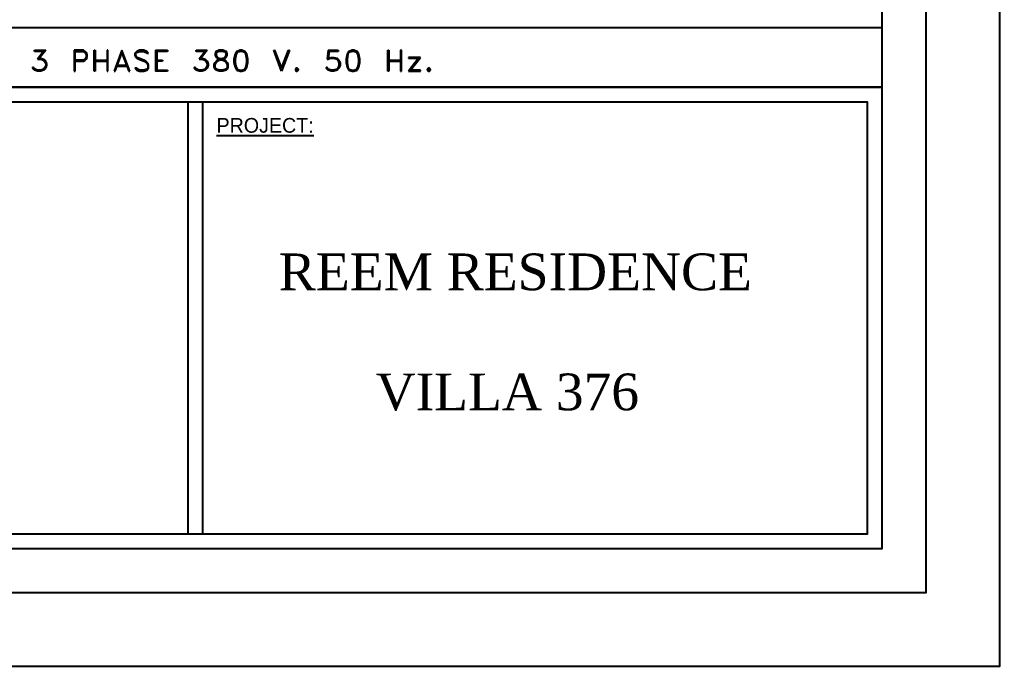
# Model space of a CAD drawing. Header units: millimetres. Extents: x -23396 to 106750, y 116 to 66281.
# Drawn here: x 38140 to 44809, y 116 to 4519 of the extents above; entities that cross this region are included whole.
import ezdxf

# ---------------------------------------------------------------- set-up
doc = ezdxf.new("R2010")
doc.units = ezdxf.units.MM

msp = doc.modelspace()

# ---------------------------------------------------------------- linework, layer by layer
at = {"color": 0}
for p, q in [((44008.845, 30914.889), (44008.845, 915.539)), ((44008.845, 4463.034), (35908.545, 4463.034)), ((38241.145, 4302.199), (38241.145, 4310.684)), ((38241.145, 4310.684), (38317.345, 4310.684)), ((38308.695, 4302.199), (38241.145, 4302.199)), ((38309.045, 4310.684), (38262.445, 4249.284)), ((38317.345, 4310.684), (38268.645, 4249.284)), ((38573.445, 4310.684), (38512.045, 4310.684)), ((38512.045, 4310.684), (38512.045, 4168.814)), ((38518.245, 4168.814), (38518.245, 4302.199)), ((38518.245, 4302.199), (38573.445, 4302.199)), ((38586.145, 4302.199), (38573.445, 4310.684)), ((38573.445, 4302.199), (38586.145, 4295.869)), ((38592.295, 4295.869), (38586.145, 4302.199)), ((38586.145, 4295.869), (38592.295, 4283.114)), ((38598.845, 4283.114), (38592.295, 4295.869)), ((38592.295, 4283.114), (38592.295, 4261.964)), ((38598.845, 4261.964), (38598.845, 4283.114)), ((38647.545, 4168.884), (38647.545, 4310.684)), ((38647.545, 4310.684), (38653.895, 4310.684)), ((38653.895, 4310.684), (38653.895, 4168.884)), ((38740.845, 4310.684), (38734.645, 4310.684)), ((38734.645, 4310.684), (38734.645, 4168.884)), ((38740.845, 4168.884), (38740.845, 4310.684)), ((38835.745, 4310.684), (38782.995, 4168.884)), ((38789.345, 4168.884), (38835.745, 4289.464)), ((38890.745, 4168.884), (38835.745, 4310.684)), ((38835.745, 4289.464), (38882.495, 4168.884)), ((38937.495, 4302.199), (38924.795, 4289.534)), ((38924.795, 4289.534), (38924.795, 4276.784)), ((38924.795, 4276.784), (38931.145, 4261.964)), ((38931.145, 4289.534), (38937.495, 4295.869)), ((38931.145, 4276.784), (38931.145, 4289.534)), ((38937.495, 4261.964), (38931.145, 4276.784)), ((38956.545, 4310.684), (38937.495, 4302.199)), ((38937.495, 4295.869), (38956.545, 4302.199)), ((38984.095, 4310.684), (38956.545, 4310.684)), ((38956.545, 4302.199), (38984.095, 4302.199)), ((39005.245, 4302.199), (38984.095, 4310.684)), ((38984.095, 4302.199), (38998.895, 4295.869)), ((38998.895, 4295.869), (39005.245, 4289.534)), ((39017.945, 4289.534), (39005.245, 4302.199)), ((39005.245, 4289.534), (39017.945, 4289.534)), ((39064.345, 4310.684), (39147.045, 4310.684)), ((39064.495, 4310.684), (39064.495, 4168.884)), ((39072.795, 4302.199), (39072.795, 4175.149)), ((39147.045, 4302.199), (39072.795, 4302.199)), ((39147.045, 4310.684), (39147.045, 4302.199)), ((39341.795, 4302.199), (39341.795, 4310.684)), ((39341.795, 4310.684), (39415.895, 4310.684)), ((39409.545, 4302.199), (39341.795, 4302.199)), ((39409.545, 4310.684), (39362.945, 4249.284)), ((39415.895, 4310.684), (39369.295, 4249.284)), ((39477.095, 4302.199), (39470.745, 4289.534)), ((39470.745, 4289.534), (39470.745, 4276.784)), ((39470.745, 4276.784), (39477.095, 4261.964)), ((39498.445, 4310.684), (39477.095, 4302.199)), ((39483.445, 4302.199), (39477.095, 4289.534)), ((39477.095, 4289.534), (39477.095, 4276.784)), ((39477.095, 4276.784), (39483.445, 4261.964)), ((39498.445, 4302.199), (39477.245, 4295.869)), ((39523.845, 4310.684), (39498.445, 4310.684)), ((39523.995, 4302.199), (39498.445, 4302.199)), ((39544.995, 4302.199), (39523.845, 4310.684)), ((39544.995, 4295.869), (39523.995, 4302.199)), ((39544.795, 4289.534), (39538.445, 4302.199)), ((39538.445, 4261.964), (39544.795, 4276.784)), ((39544.795, 4276.784), (39544.795, 4289.534)), ((39551.345, 4289.534), (39544.995, 4302.199)), ((39544.995, 4261.964), (39551.345, 4276.784)), ((39551.345, 4276.784), (39551.345, 4289.534)), ((39606.395, 4283.114), (39597.745, 4249.284)), ((39618.895, 4302.199), (39606.395, 4283.114)), ((39612.745, 4283.184), (39606.395, 4249.284)), ((39625.445, 4302.199), (39612.745, 4283.184)), ((39640.245, 4310.614), (39618.895, 4302.199)), ((39640.395, 4302.199), (39619.095, 4295.869)), ((39652.745, 4310.614), (39640.245, 4310.614)), ((39652.945, 4302.199), (39640.395, 4302.199)), ((39671.995, 4302.199), (39652.745, 4310.614)), ((39671.995, 4295.869), (39652.945, 4302.199)), ((39680.295, 4283.114), (39665.645, 4302.199)), ((39686.645, 4283.114), (39671.995, 4302.199)), ((39686.795, 4249.284), (39680.295, 4283.114)), ((39692.995, 4249.284), (39686.645, 4283.114)), ((39921.945, 4168.884), (39868.995, 4310.684)), ((39868.995, 4310.684), (39875.195, 4310.684)), ((39875.195, 4310.684), (39921.945, 4187.899)), ((39921.945, 4187.899), (39970.445, 4310.684)), ((39976.795, 4310.684), (39921.945, 4168.884)), ((39970.445, 4310.684), (39976.795, 4310.684)), ((40239.245, 4310.684), (40233.095, 4249.284)), ((40239.245, 4310.684), (40307.145, 4310.684)), ((40247.745, 4302.199), (40239.245, 4255.634)), ((40307.145, 4302.199), (40247.745, 4302.199)), ((40307.145, 4310.684), (40307.145, 4302.199)), ((40368.395, 4283.184), (40362.045, 4249.284)), ((40381.095, 4302.199), (40368.395, 4283.184)), ((40374.745, 4283.114), (40368.395, 4249.284)), ((40387.445, 4302.199), (40374.745, 4283.114)), ((40402.245, 4302.199), (40380.895, 4295.869)), ((40402.395, 4310.684), (40381.095, 4302.199)), ((40414.745, 4302.199), (40402.245, 4302.199)), ((40414.945, 4310.684), (40402.395, 4310.684)), ((40435.945, 4295.869), (40414.745, 4302.199)), ((40436.295, 4302.199), (40414.945, 4310.684)), ((40442.645, 4283.184), (40429.945, 4302.199)), ((40448.995, 4283.184), (40436.295, 4302.199)), ((40448.995, 4249.284), (40442.645, 4283.184)), ((40455.345, 4249.284), (40448.995, 4283.184)), ((40645.645, 4168.884), (40645.645, 4310.684)), ((40645.645, 4310.684), (40651.845, 4310.684)), ((40651.845, 4310.684), (40651.845, 4168.884)), ((40738.795, 4310.684), (40732.445, 4310.684)), ((40732.445, 4310.684), (40732.445, 4168.814)), ((40738.795, 4168.814), (40738.795, 4310.684)), ((38262.295, 4249.284), (38283.295, 4249.284)), ((38268.645, 4255.634), (38283.295, 4255.634)), ((38283.295, 4255.634), (38302.495, 4249.284)), ((38283.295, 4249.284), (38302.495, 4242.949)), ((38289.795, 4249.284), (38308.695, 4236.619)), ((38302.495, 4249.284), (38317.145, 4236.619)), ((38302.495, 4242.949), (38317.345, 4221.729)), ((38317.345, 4202.719), (38302.495, 4181.549)), ((38308.695, 4236.619), (38317.345, 4215.454)), ((38317.345, 4209.049), (38308.695, 4187.899)), ((38317.145, 4236.619), (38323.495, 4215.379)), ((38323.495, 4209.049), (38317.145, 4187.899)), ((38317.345, 4215.454), (38317.345, 4209.049)), ((38323.495, 4215.379), (38323.495, 4209.049)), ((38573.445, 4242.949), (38518.245, 4242.949)), ((38518.245, 4236.549), (38573.445, 4236.549)), ((38586.145, 4249.284), (38573.445, 4242.949)), ((38573.445, 4236.549), (38586.145, 4242.949)), ((38592.295, 4261.964), (38586.145, 4249.284)), ((38586.145, 4242.949), (38592.295, 4249.284)), ((38592.295, 4249.284), (38598.845, 4261.964)), ((38653.895, 4242.949), (38734.145, 4242.949)), ((38653.895, 4236.619), (38734.145, 4236.619)), ((38795.845, 4202.719), (38876.295, 4202.719)), ((38802.045, 4209.049), (38869.945, 4209.049)), ((38931.145, 4261.964), (38937.495, 4255.634)), ((38950.395, 4255.634), (38937.495, 4261.964)), ((38937.495, 4255.634), (38950.395, 4249.284)), ((38984.095, 4242.949), (38950.395, 4255.634)), ((38950.395, 4249.284), (38984.095, 4236.619)), ((38998.895, 4236.619), (38984.095, 4242.949)), ((38984.095, 4236.619), (38998.895, 4228.134)), ((39011.745, 4221.804), (38998.895, 4236.619)), ((38998.895, 4228.134), (39005.245, 4221.804)), ((39005.245, 4221.804), (39011.745, 4209.049)), ((39017.945, 4209.049), (39011.745, 4221.804)), ((39011.745, 4209.049), (39011.745, 4187.899)), ((39017.945, 4187.899), (39017.945, 4209.049)), ((39072.995, 4242.949), (39113.195, 4242.949)), ((39113.195, 4236.549), (39072.995, 4236.549)), ((39113.195, 4242.949), (39113.195, 4236.549)), ((39362.945, 4249.284), (39381.995, 4249.284)), ((39369.295, 4255.634), (39381.845, 4255.634)), ((39381.845, 4255.634), (39403.195, 4249.284)), ((39381.995, 4249.284), (39403.195, 4242.949)), ((39390.495, 4249.284), (39409.545, 4236.619)), ((39403.195, 4249.284), (39415.895, 4236.549)), ((39403.195, 4242.949), (39415.895, 4221.804)), ((39415.895, 4202.719), (39403.195, 4181.549)), ((39409.545, 4236.619), (39415.895, 4215.379)), ((39415.895, 4209.049), (39409.545, 4187.899)), ((39415.895, 4236.549), (39422.245, 4215.454)), ((39415.895, 4215.379), (39415.895, 4209.049)), ((39422.245, 4209.049), (39415.895, 4187.899)), ((39422.245, 4215.454), (39422.245, 4209.049)), ((39464.545, 4215.379), (39470.745, 4228.134)), ((39464.545, 4194.234), (39464.545, 4215.379)), ((39470.745, 4228.134), (39483.445, 4242.949)), ((39470.745, 4215.379), (39477.095, 4228.134)), ((39470.745, 4194.234), (39470.745, 4215.379)), ((39477.095, 4261.964), (39483.445, 4255.634)), ((39477.095, 4228.134), (39483.445, 4236.619)), ((39483.445, 4261.964), (39498.445, 4255.634)), ((39483.445, 4255.634), (39498.445, 4249.284)), ((39483.445, 4242.949), (39498.445, 4249.284)), ((39483.445, 4236.619), (39498.445, 4242.949)), ((39498.445, 4255.634), (39523.845, 4249.284)), ((39498.445, 4249.284), (39523.845, 4255.634)), ((39498.445, 4249.284), (39523.845, 4242.949)), ((39498.445, 4242.949), (39523.845, 4249.284)), ((39523.845, 4255.634), (39538.445, 4261.964)), ((39523.845, 4249.284), (39538.645, 4255.634)), ((39523.845, 4249.284), (39538.445, 4242.949)), ((39523.845, 4242.949), (39538.645, 4236.619)), ((39538.445, 4242.949), (39551.345, 4228.134)), ((39538.645, 4255.634), (39544.995, 4261.964)), ((39538.645, 4236.619), (39544.995, 4228.134)), ((39544.995, 4228.134), (39551.345, 4215.379)), ((39551.345, 4228.134), (39557.695, 4215.379)), ((39551.345, 4215.379), (39551.345, 4194.234)), ((39557.695, 4215.379), (39557.695, 4194.234)), ((39597.745, 4249.284), (39597.745, 4228.134)), ((39597.745, 4228.134), (39606.395, 4194.234)), ((39606.395, 4249.284), (39606.395, 4228.134)), ((39606.395, 4228.134), (39612.745, 4194.234)), ((39680.295, 4194.234), (39686.795, 4228.134)), ((39686.645, 4194.234), (39692.995, 4228.134)), ((39686.795, 4228.134), (39686.795, 4249.284)), ((39692.995, 4228.134), (39692.995, 4249.284)), ((40232.895, 4249.284), (40239.095, 4249.284)), ((40239.095, 4249.284), (40253.895, 4255.634)), ((40239.245, 4255.634), (40260.445, 4261.964)), ((40253.895, 4255.634), (40279.295, 4255.634)), ((40260.445, 4261.964), (40279.495, 4261.964)), ((40279.295, 4255.634), (40300.445, 4249.284)), ((40279.495, 4261.964), (40300.645, 4255.634)), ((40287.745, 4255.634), (40306.995, 4242.949)), ((40300.445, 4249.284), (40313.145, 4228.134)), ((40313.145, 4202.719), (40300.445, 4181.549)), ((40300.645, 4255.634), (40313.345, 4242.949)), ((40306.995, 4242.949), (40313.145, 4221.729)), ((40313.145, 4209.049), (40306.995, 4187.899)), ((40313.145, 4221.729), (40313.145, 4209.049)), ((40313.345, 4242.949), (40321.795, 4221.804)), ((40321.795, 4209.049), (40313.345, 4187.899)), ((40321.795, 4221.804), (40321.795, 4209.049)), ((40362.045, 4249.284), (40362.045, 4228.134)), ((40362.045, 4228.134), (40368.395, 4194.234)), ((40368.395, 4249.284), (40368.395, 4228.134)), ((40368.395, 4228.134), (40374.745, 4194.234)), ((40442.645, 4194.234), (40448.995, 4228.134)), ((40448.995, 4228.134), (40448.995, 4249.284)), ((40448.995, 4194.234), (40455.345, 4228.134)), ((40455.345, 4228.134), (40455.345, 4249.284)), ((40651.995, 4242.949), (40732.445, 4242.949)), ((40651.995, 4236.619), (40732.445, 4236.619)), ((40867.895, 4261.964), (40787.495, 4261.964)), ((40787.495, 4261.964), (40787.495, 4255.634)), ((40787.495, 4255.634), (40855.195, 4255.634)), ((40855.195, 4255.634), (40787.495, 4168.884)), ((40799.995, 4175.219), (40867.895, 4261.964)), ((38234.595, 4181.549), (38228.245, 4194.234)), ((38228.245, 4194.234), (38234.595, 4194.234)), ((38240.945, 4175.219), (38234.595, 4181.549)), ((38241.145, 4181.549), (38234.795, 4194.234)), ((38256.095, 4175.219), (38234.945, 4187.899)), ((38262.095, 4168.884), (38240.945, 4175.219)), ((38262.295, 4175.219), (38241.145, 4181.549)), ((38283.295, 4168.884), (38262.095, 4168.884)), ((38283.295, 4175.219), (38262.295, 4175.219)), ((38302.495, 4181.549), (38283.295, 4175.219)), ((38302.495, 4175.219), (38283.295, 4168.884)), ((38308.695, 4187.899), (38289.795, 4175.219)), ((38317.145, 4187.899), (38302.495, 4175.219)), ((38512.045, 4168.814), (38518.245, 4168.814)), ((38653.895, 4168.884), (38647.545, 4168.884)), ((38734.645, 4168.884), (38740.845, 4168.884)), ((38782.995, 4168.884), (38789.345, 4168.884)), ((38882.495, 4168.884), (38890.745, 4168.884)), ((38924.795, 4187.899), (38937.495, 4175.219)), ((38937.495, 4187.899), (38924.795, 4187.899)), ((38943.845, 4181.549), (38937.495, 4187.899)), ((38937.495, 4175.219), (38956.545, 4168.884)), ((38956.545, 4175.219), (38943.845, 4181.549)), ((38984.095, 4175.219), (38956.545, 4175.219)), ((38956.545, 4168.884), (38984.095, 4168.884)), ((39005.245, 4181.549), (38984.095, 4175.219)), ((38984.095, 4168.884), (39005.245, 4175.219)), ((39005.245, 4175.219), (39017.945, 4187.899)), ((39011.745, 4187.899), (39005.245, 4181.549)), ((39147.045, 4168.814), (39064.345, 4168.814)), ((39072.795, 4175.219), (39147.045, 4175.219)), ((39147.045, 4175.219), (39147.045, 4168.814)), ((39335.245, 4181.549), (39328.895, 4194.234)), ((39328.895, 4194.234), (39335.245, 4194.234)), ((39341.595, 4175.219), (39335.245, 4181.549)), ((39341.795, 4181.549), (39335.445, 4194.234)), ((39356.595, 4175.219), (39335.445, 4187.899)), ((39362.945, 4168.884), (39341.595, 4175.219)), ((39362.945, 4175.219), (39341.795, 4181.549)), ((39381.995, 4175.219), (39362.945, 4175.219)), ((39381.845, 4168.884), (39362.945, 4168.884)), ((39403.195, 4175.219), (39381.845, 4168.884)), ((39403.195, 4181.549), (39381.995, 4175.219)), ((39409.545, 4187.899), (39390.495, 4175.219)), ((39415.895, 4187.899), (39403.195, 4175.219)), ((39470.745, 4181.549), (39464.545, 4194.234)), ((39477.095, 4181.549), (39470.745, 4194.234)), ((39477.095, 4175.219), (39470.745, 4181.549)), ((39471.095, 4187.899), (39489.945, 4175.219)), ((39498.445, 4175.219), (39477.095, 4181.549)), ((39498.445, 4168.814), (39477.095, 4175.219)), ((39523.845, 4175.219), (39498.445, 4175.219)), ((39523.845, 4168.814), (39498.445, 4168.814)), ((39544.995, 4181.549), (39523.845, 4175.219)), ((39544.795, 4175.219), (39523.845, 4168.814)), ((39532.095, 4175.219), (39551.345, 4187.899)), ((39551.345, 4181.549), (39544.795, 4175.219)), ((39551.345, 4194.234), (39544.995, 4181.549)), ((39557.695, 4194.234), (39551.345, 4181.549)), ((39606.395, 4194.234), (39618.895, 4175.149)), ((39612.745, 4194.234), (39625.445, 4175.219)), ((39618.895, 4175.149), (39640.245, 4168.814)), ((39619.095, 4181.549), (39640.395, 4175.219)), ((39640.245, 4168.814), (39652.745, 4168.814)), ((39640.395, 4175.219), (39652.945, 4175.219)), ((39652.745, 4168.814), (39671.995, 4175.149)), ((39652.945, 4175.219), (39671.995, 4181.549)), ((39665.645, 4175.149), (39680.295, 4194.234)), ((39671.995, 4175.149), (39686.645, 4194.234)), ((40023.195, 4187.899), (40016.995, 4181.549)), ((40016.995, 4181.549), (40016.995, 4175.149)), ((40016.995, 4175.149), (40023.195, 4168.814)), ((40029.695, 4187.899), (40023.195, 4187.899)), ((40023.195, 4181.549), (40023.195, 4175.219)), ((40029.695, 4181.549), (40023.195, 4181.549)), ((40023.195, 4175.219), (40029.695, 4175.219)), ((40023.195, 4168.814), (40029.695, 4168.814)), ((40037.995, 4181.549), (40029.695, 4187.899)), ((40029.695, 4175.219), (40029.695, 4181.549)), ((40029.695, 4168.814), (40037.995, 4175.149)), ((40037.995, 4175.149), (40037.995, 4181.549)), ((40232.895, 4181.549), (40226.545, 4194.234)), ((40226.545, 4194.234), (40232.895, 4194.234)), ((40254.095, 4175.219), (40232.745, 4187.899)), ((40239.095, 4181.549), (40232.895, 4194.234)), ((40239.245, 4175.219), (40232.895, 4181.549)), ((40260.445, 4175.149), (40239.095, 4181.549)), ((40260.445, 4168.884), (40239.245, 4175.219)), ((40279.295, 4175.149), (40260.445, 4175.149)), ((40279.495, 4168.884), (40260.445, 4168.884)), ((40300.445, 4181.549), (40279.295, 4175.149)), ((40300.645, 4175.219), (40279.495, 4168.884)), ((40306.995, 4187.899), (40287.745, 4175.149)), ((40313.345, 4187.899), (40300.645, 4175.219)), ((40368.395, 4194.234), (40381.095, 4175.219)), ((40374.745, 4194.234), (40387.445, 4175.219)), ((40380.895, 4181.549), (40402.245, 4175.219)), ((40381.095, 4175.219), (40402.395, 4168.884)), ((40402.245, 4175.219), (40414.745, 4175.219)), ((40402.395, 4168.884), (40414.945, 4168.884)), ((40414.745, 4175.219), (40435.945, 4181.549)), ((40414.945, 4168.884), (40436.295, 4175.219)), ((40429.945, 4175.219), (40442.645, 4194.234)), ((40436.295, 4175.219), (40448.995, 4194.234)), ((40651.845, 4168.884), (40645.645, 4168.884)), ((40732.445, 4168.814), (40738.795, 4168.814)), ((40787.495, 4168.884), (40867.895, 4168.884)), ((40867.895, 4175.219), (40799.995, 4175.219)), ((40867.895, 4168.884), (40867.895, 4175.219)), ((40920.995, 4187.899), (40914.495, 4181.549)), ((40914.495, 4181.549), (40914.495, 4175.219)), ((40914.495, 4175.219), (40920.995, 4168.884)), ((40929.295, 4187.899), (40920.995, 4187.899)), ((40920.995, 4181.549), (40920.995, 4175.219)), ((40929.295, 4181.549), (40920.995, 4181.549)), ((40920.995, 4175.219), (40929.295, 4175.219)), ((40920.995, 4168.884), (40929.295, 4168.884)), ((40935.645, 4181.549), (40929.295, 4187.899)), ((40929.295, 4175.219), (40929.295, 4181.549)), ((40929.295, 4168.884), (40935.645, 4175.219)), ((40935.645, 4175.219), (40935.645, 4181.549)), ((44008.845, 4058.784), (35908.545, 4058.784)), ((44008.845, 915.539), (1011.055, 915.539))]:
    msp.add_line(p, q, dxfattribs=at)
for p, q in [((39285.572, 3958.784), (39285.572, 1015.539)), ((39385.572, 3958.784), (39385.572, 1015.539))]:
    msp.add_line(p, q)
at = {"linetype": 'Continuous'}
for points in [[(211.055, 31714.889), (44808.845, 31714.889), (44808.845, 115.539), (211.055, 115.539)], [(711.055, 31214.889), (44308.845, 31214.889), (44308.845, 615.539), (711.055, 615.539)], [(1011.055, 30914.889), (44008.845, 30914.889), (44008.845, 915.539), (1011.055, 915.539)], [(35908.545, 4058.784), (44008.845, 4058.784), (44008.845, 915.539), (35908.545, 915.539)], [(36008.545, 3958.784), (43908.845, 3958.784), (43908.845, 1015.539), (36008.545, 1015.539)]]:
    msp.add_lwpolyline(points, close=True, dxfattribs=at)

# ---------------------------------------------------------------- texts
at = {"linetype": 'Continuous', "insert": (39480.022, 3849.154), "char_height": 100, "attachment_point": 1}
msp.add_mtext_dynamic_manual_height_columns('{\\LPROJECT:}', width=4263.3633, gutter_width=536.653, heights=[241.41], dxfattribs=at)
at = {"char_height": 250, "attachment_point": 1}
for s, insert in [('{\\Fcent|c0;REEM RESIDENCE}', (39904.172, 2926.929)), ('{\\Fcent|c0;VILLA 376}', (40562.753, 2109.557))]:
    msp.add_mtext_dynamic_manual_height_columns(s, width=102839.56739, gutter_width=1250, heights=[0], dxfattribs=dict(at, insert=insert))

doc.saveas('drawing.dxf')
